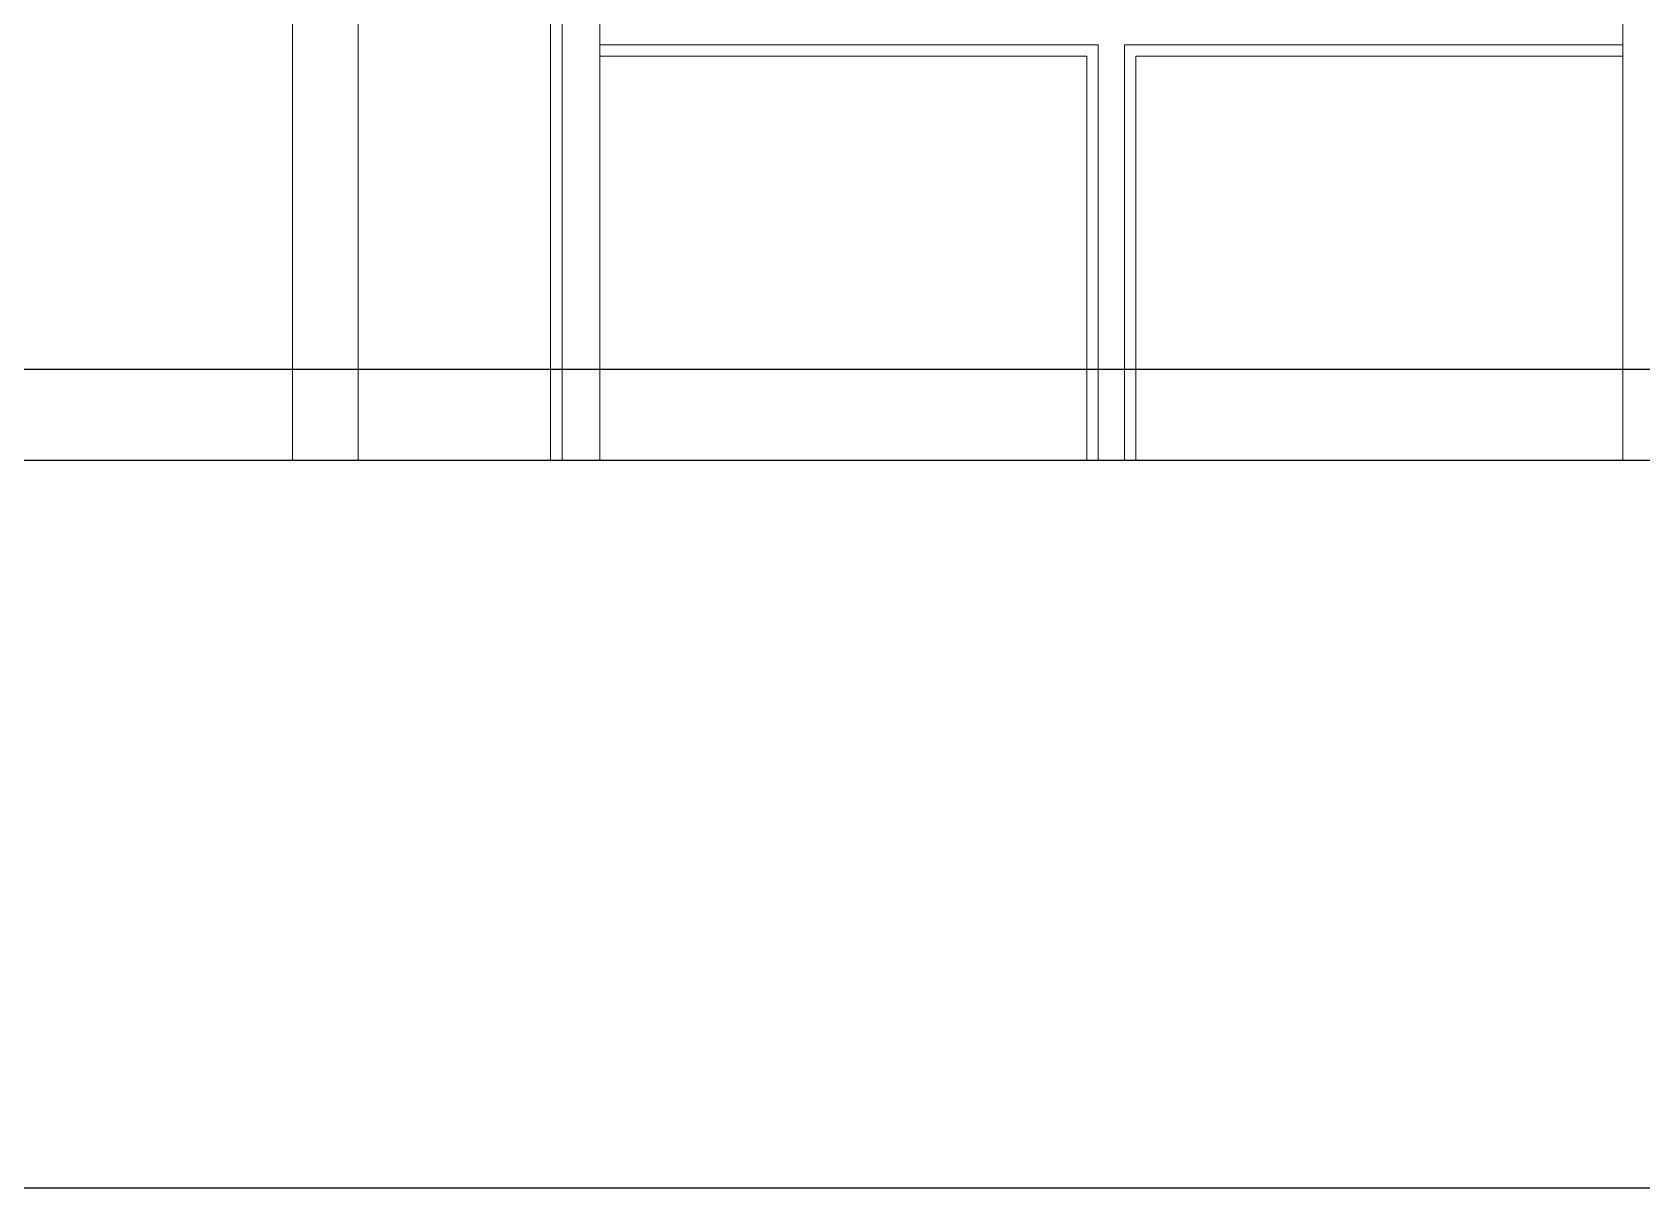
# Model space of a CAD drawing. Header units: inches. Extents: x -5096374 to -5070857, y -3259973 to -3243900.
# Drawn here: x -5078990.24 to -5078954.87, y -3259178.1 to -3259152.69 of the extents above; entities that cross this region are included whole.
import ezdxf

# ---------------------------------------------------------------- set-up
doc = ezdxf.new("R2010")
doc.units = ezdxf.units.IN
doc.header["$LTSCALE"] = 2
doc.header["$MEASUREMENT"] = 0
doc.layers.get('0').update_dxf_attribs({"linetype": 'CONTINUOUS'})
doc.layers.add('window', color=4, linetype='CONTINUOUS', lineweight=13)

msp = doc.modelspace()

# ---------------------------------------------------------------- linework, layer by layer
at = {"ltscale": 0.5}
for p, q in [((-5079359.202, -3259160.096), (-5078934.524, -3259160.096)), ((-5079359.202, -3259162.096), (-5078934.524, -3259162.096)), ((-5079364.107, -3259178.096), (-5078929.524, -3259178.096))]:
    msp.add_line(p, q, dxfattribs=at)
at = {"layer": 'window'}
for p, q in [((-5078984.524, -3259162.096), (-5078984.524, -3259094.096)), ((-5078983.078, -3259162.096), (-5078983.078, -3259095.678)), ((-5078978.596, -3259100.026), (-5078978.596, -3259162.096)), ((-5078977.768, -3259162.096), (-5078977.768, -3259100.829)), ((-5078955.28, -3259162.096), (-5078955.28, -3259100.829)), ((-5078978.848, -3259162.096), (-5078978.848, -3259139.848)), ((-5078966.812, -3259152.969), (-5078977.768, -3259152.969)), ((-5078967.064, -3259153.214), (-5078977.768, -3259153.214)), ((-5078967.064, -3259153.214), (-5078967.064, -3259162.096)), ((-5078966.812, -3259162.096), (-5078966.812, -3259152.969)), ((-5078955.28, -3259152.969), (-5078966.236, -3259152.969)), ((-5078966.236, -3259152.969), (-5078966.236, -3259162.096)), ((-5078955.28, -3259153.214), (-5078965.984, -3259153.214)), ((-5078965.984, -3259153.214), (-5078965.984, -3259162.096))]:
    msp.add_line(p, q, dxfattribs=at)

doc.saveas('drawing.dxf')
